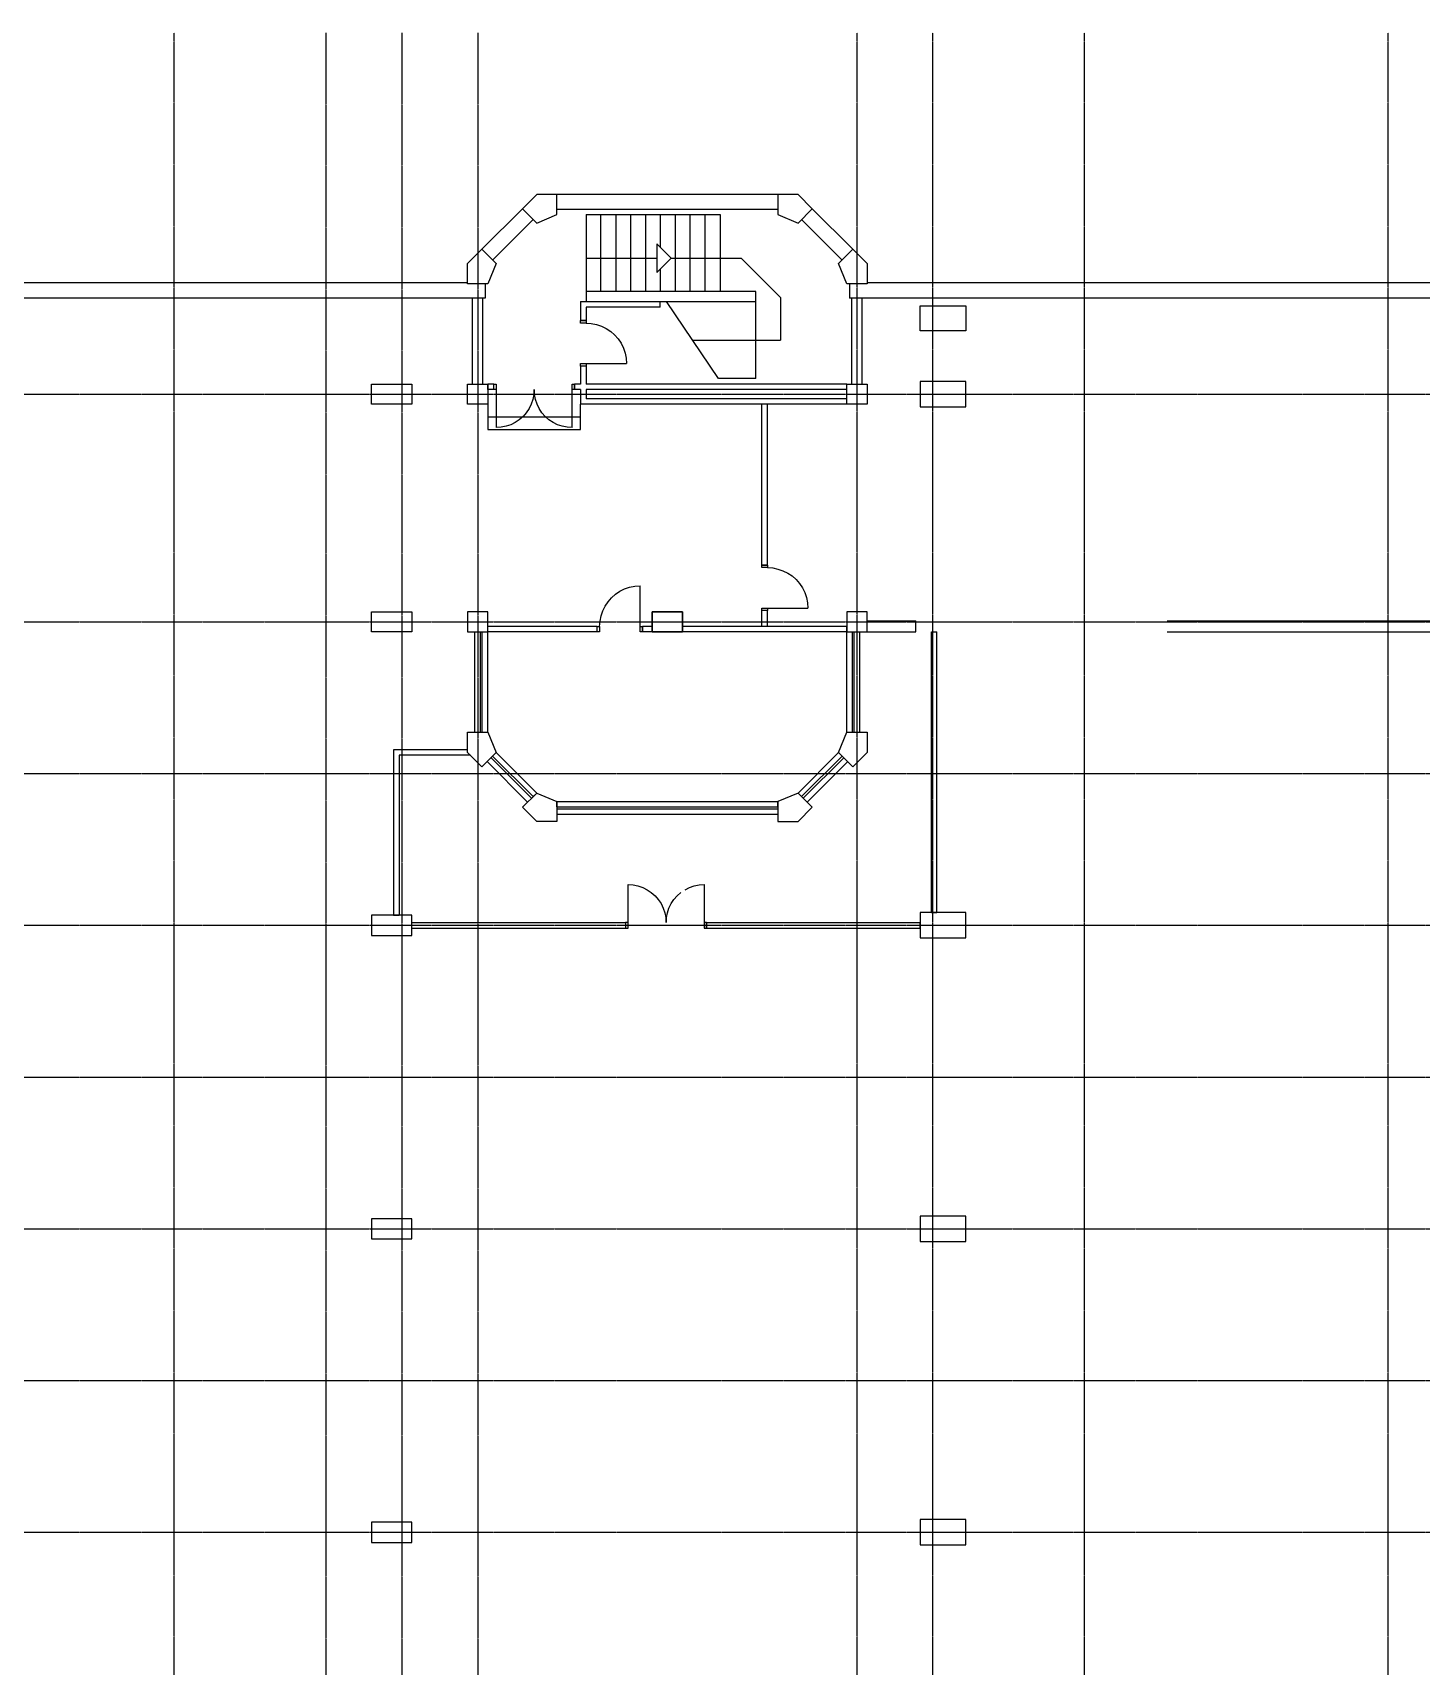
# Model space of a CAD drawing. Header units: millimetres. Extents: x -65483 to 85267, y -36001 to 67826.
# Drawn here: x 15668 to 43124, y 16126 to 48423 of the extents above; entities that cross this region are included whole.
import ezdxf

# ---------------------------------------------------------------- set-up
doc = ezdxf.new("R2010")
doc.units = ezdxf.units.MM
doc.linetypes.add('PCENTRE', pattern=[50.8, 31.75, -6.35, 6.35, -6.35])
for name, color, linetype in [('Boundaries_and_building_grids', 140, 'Continuous'), ('BRICK_WALLS_P4', 1, 'Continuous'), ('COLUMNS_P5', 5, 'Continuous'), ('DR', 8, 'Continuous'), ('LIFTS AND STAIRS', 8, 'Continuous'), ('WA', 6, 'Continuous'), ('WA_EXT', 7, 'Continuous')]:
    doc.layers.add(name, color=color, linetype=linetype)

msp = doc.modelspace()

# ---------------------------------------------------------------- linework, layer by layer
at = {"layer": 'Boundaries_and_building_grids', "color": 140, "linetype": 'PCENTRE', "lineweight": -3}
for p, q in [((18467, -17978), (18467, 48423)), ((21467, 48423), (21467, -17978)), ((22967, 48423), (22967, -17978)), ((24467, 48423), (24467, -17978)), ((31967, -17978), (31967, 48423)), ((33467, -17978), (33467, 48423)), ((36467, -17978), (36467, 48423)), ((42467, -17978), (42467, 48423)), ((-52891, 41276), (85267, 41276)), ((-52891, 41276), (85267, 41276)), ((-52891, 36776), (85267, 36776)), ((-52891, 33776), (85267, 33776)), ((-52891, 30776), (85267, 30776)), ((-52891, 27776), (85267, 27776)), ((-52891, 24776), (85267, 24776)), ((-52891, 21776), (85267, 21776)), ((-52891, 18776), (85267, 18776))]:
    msp.add_line(p, q, dxfattribs=at)
at = {"layer": 'BRICK_WALLS_P4'}
for p, q in [((24367, 41476), (24367, 43176)), ((24567, 41476), (24567, 43176)), ((26499, 43106), (26499, 42733)), ((26499, 43106), (28074, 43106)), ((26609, 42996), (26609, 42733)), ((28074, 42996), (26609, 42996)), ((28074, 42996), (28074, 43106)), ((31867, 41476), (31867, 43176)), ((32067, 41476), (32067, 43176)), ((26609, 42733), (26499, 42733)), ((26609, 41833), (26499, 41833)), ((26499, 41833), (26499, 41476)), ((26609, 41833), (26609, 41476)), ((24783, 41476), (24667, 41476)), ((24667, 41366), (24667, 41476)), ((24783, 41366), (24667, 41366)), ((24783, 41366), (24783, 41476)), ((26499, 41476), (26383, 41476)), ((26383, 41366), (26383, 41476)), ((26499, 41366), (26383, 41366)), ((26499, 41366), (26499, 41076)), ((31767, 41476), (26609, 41476)), ((26609, 41366), (26609, 41186)), ((31767, 41366), (26609, 41366)), ((31767, 41366), (31767, 41476)), ((31767, 41076), (26499, 41076)), ((31767, 41186), (26609, 41186)), ((31767, 41076), (31767, 41186)), ((24412, 34593), (24412, 36576)), ((24522, 34593), (24522, 36576)), ((24557, 34593), (24557, 36576)), ((24557, 36576), (24667, 36576)), ((26828, 36686), (24667, 36686)), ((24667, 36576), (24667, 36686)), ((24667, 34593), (24667, 36576)), ((26828, 36576), (24667, 36576)), ((26828, 36576), (26828, 36686)), ((27917, 36686), (27728, 36686)), ((27728, 36576), (27728, 36686)), ((27917, 36576), (27728, 36576)), ((27917, 36576), (27917, 36686)), ((31767, 36686), (28517, 36686)), ((28517, 36576), (28517, 36686)), ((31767, 36576), (28517, 36576)), ((31767, 36576), (31767, 36686)), ((31767, 34593), (31767, 36576)), ((31767, 36576), (31877, 36576)), ((31877, 34593), (31877, 36576)), ((31912, 34593), (31912, 36576)), ((32022, 34593), (32022, 36576)), ((32167, 36796), (33127, 36796)), ((32167, 36576), (32167, 36796)), ((32167, 36576), (33127, 36576)), ((33127, 36576), (33127, 36796)), ((38097, 36796), (45117, 36796)), ((38097, 36576), (45117, 36576)), ((24557, 34593), (24667, 34593)), ((31767, 34593), (31877, 34593)), ((25454, 33211), (24653, 34013)), ((25532, 33289), (24730, 34090)), ((24762, 34122), (24833, 34193)), ((25564, 33321), (24762, 34122)), ((25634, 33391), (24833, 34193)), ((30800, 33391), (31602, 34193)), ((30871, 33321), (31672, 34122)), ((30903, 33289), (31704, 34090)), ((30980, 33211), (31782, 34013)), ((31602, 34193), (31672, 34122)), ((25564, 33321), (25634, 33391)), ((30871, 33321), (30800, 33391)), ((26034, 33226), (30400, 33226)), ((26034, 33116), (26034, 33226)), ((26034, 33116), (30400, 33116)), ((26034, 33081), (30400, 33081)), ((26034, 32971), (30400, 32971)), ((30400, 33116), (30400, 33226))]:
    msp.add_line(p, q, dxfattribs=at)
at = {"layer": 'COLUMNS_P5', "lineweight": -3}
for points in [[(25634, 44660), (26034, 44826), (26034, 45226), (25634, 45226), (25352, 44943)], [(30400, 45226), (30400, 44826), (30800, 44660), (31083, 44943), (30800, 45226)], [(24550, 44141), (24833, 43859), (24667, 43459), (24267, 43459), (24267, 43859)], [(32167, 43459), (31767, 43459), (31602, 43859), (31884, 44141), (32167, 43859)], [(34117, 43026), (34117, 42526), (33217, 42526), (33217, 43026)], [(22367, 41476), (23167, 41476), (23167, 41076), (22367, 41076)], [(22367, 36976), (23167, 36976), (23167, 36576), (22367, 36576)], [(28517, 36576), (28517, 36976), (27917, 36976), (27917, 36576)], [(24833, 34193), (24550, 33910), (24267, 34193), (24267, 34593), (24667, 34593)], [(31884, 33910), (31602, 34193), (31767, 34593), (32167, 34593), (32167, 34193)], [(25634, 33391), (26034, 33226), (26034, 32826), (25634, 32826), (25352, 33109)], [(30800, 33391), (30400, 33226), (30400, 32826), (30800, 32826), (31083, 33109)], [(22367, 30576), (23167, 30576), (23167, 30976), (22367, 30976)], [(22367, 24976), (22367, 24576), (23167, 24576), (23167, 24976)], [(22367, 18976), (22367, 18576), (23167, 18576), (23167, 18976)]]:
    msp.add_lwpolyline(points, close=True, dxfattribs=at)
at = {"layer": 'COLUMNS_P5'}
for points in [[(24267, 41476), (24667, 41476), (24667, 41076), (24267, 41076), (24267, 41476)], [(31767, 41476), (32167, 41476), (32167, 41076), (31767, 41076), (31767, 41476)], [(33217, 41526), (33217, 41026), (34117, 41026), (34117, 41526), (33217, 41526)], [(24267, 36576), (24667, 36576), (24667, 36976), (24267, 36976), (24267, 36576)], [(28517, 36576), (27917, 36576), (27917, 36976), (28517, 36976), (28517, 36576)], [(31767, 36576), (32167, 36576), (32167, 36976), (31767, 36976), (31767, 36576)], [(33217, 31026), (33217, 30526), (34117, 30526), (34117, 31026), (33217, 31026)], [(33217, 25026), (33217, 24526), (34117, 24526), (34117, 25026), (33217, 25026)], [(33217, 19026), (33217, 18526), (34117, 18526), (34117, 19026), (33217, 19026)]]:
    msp.add_lwpolyline(points, dxfattribs=at)
at = {"layer": 'COLUMNS_P5', "lineweight": -3}
for points in [[(22803, 30976), (22913, 30976)], [(23167, 30721), (23167, 30831)]]:
    msp.add_lwpolyline(points, dxfattribs=at)
at = {"layer": 'DR'}
for p, q in [((26609, 42683), (26713, 42676)), ((26713, 42676), (26816, 42655)), ((26816, 42655), (26915, 42622)), ((26915, 42622), (27009, 42575)), ((27009, 42575), (27096, 42517)), ((27096, 42517), (27174, 42448)), ((27174, 42448), (27243, 42370)), ((27243, 42370), (27301, 42283)), ((27301, 42283), (27348, 42189)), ((27348, 42189), (27381, 42090)), ((27381, 42090), (27402, 41987)), ((26609, 41883), (27409, 41883)), ((27402, 41987), (27409, 41883)), ((24833, 41366), (24833, 40616)), ((25583, 41366), (25576, 41268)), ((25589, 41268), (25583, 41366)), ((26333, 40616), (26333, 41366)), ((25526, 41079), (25482, 40991)), ((25557, 41172), (25526, 41079)), ((25576, 41268), (25557, 41172)), ((25608, 41172), (25589, 41268)), ((25640, 41079), (25608, 41172)), ((25683, 40991), (25640, 41079)), ((25208, 40716), (25120, 40673)), ((25289, 40771), (25208, 40716)), ((25363, 40835), (25289, 40771)), ((25428, 40909), (25363, 40835)), ((25482, 40991), (25428, 40909)), ((25738, 40909), (25683, 40991)), ((25803, 40835), (25738, 40909)), ((25876, 40771), (25803, 40835)), ((25958, 40716), (25876, 40771)), ((26046, 40673), (25958, 40716)), ((24931, 40622), (24833, 40616)), ((25027, 40641), (24931, 40622)), ((25120, 40673), (25027, 40641)), ((26139, 40641), (26046, 40673)), ((26235, 40622), (26139, 40641)), ((26333, 40616), (26235, 40622)), ((30197, 37847), (30302, 37840)), ((30302, 37840), (30404, 37820)), ((30404, 37820), (30503, 37786)), ((27471, 37458), (27574, 37479)), ((27574, 37479), (27678, 37486)), ((27678, 36686), (27678, 37486)), ((30503, 37786), (30597, 37740)), ((30597, 37740), (30684, 37682)), ((30684, 37682), (30763, 37613)), ((30763, 37613), (30832, 37534)), ((30832, 37534), (30890, 37447)), ((26985, 37086), (27044, 37173)), ((27044, 37173), (27113, 37251)), ((27113, 37251), (27191, 37320)), ((27191, 37320), (27278, 37379)), ((27278, 37379), (27372, 37425)), ((27372, 37425), (27471, 37458)), ((30890, 37447), (30936, 37353)), ((30936, 37353), (30970, 37254)), ((30970, 37254), (30990, 37151)), ((30990, 37151), (30997, 37047)), ((26885, 36790), (26905, 36893)), ((26905, 36893), (26939, 36992)), ((26939, 36992), (26985, 37086)), ((30197, 37047), (30997, 37047)), ((26878, 36686), (26885, 36790)), ((27442, 30831), (27442, 31581)), ((27442, 31581), (27540, 31574)), ((27540, 31574), (27636, 31555)), ((27636, 31555), (27729, 31524)), ((27729, 31524), (27817, 31480)), ((27817, 31480), (27899, 31426)), ((27899, 31426), (27973, 31361)), ((27973, 31361), (28037, 31287)), ((28347, 31287), (28412, 31361)), ((28412, 31361), (28486, 31426)), ((28567, 31480), (28655, 31524)), ((28655, 31524), (28748, 31555)), ((28748, 31555), (28844, 31574)), ((28844, 31574), (28942, 31581)), ((28942, 31581), (28942, 30831)), ((28037, 31287), (28092, 31206)), ((28092, 31206), (28135, 31118)), ((28135, 31118), (28167, 31025)), ((28167, 31025), (28186, 30929)), ((28199, 30929), (28218, 31025)), ((28218, 31025), (28249, 31118)), ((28249, 31118), (28293, 31206)), ((28293, 31206), (28347, 31287)), ((28186, 30929), (28192, 30831)), ((28192, 30831), (28199, 30929)), ((28192, 30831), (28192, 30831))]:
    msp.add_line(p, q, dxfattribs=at)
for points in [[(26499, 42683), (26499, 42733), (26609, 42733), (26609, 42683), (26499, 42683)], [(26499, 41833), (26499, 41883), (26609, 41883), (26609, 41833), (26499, 41833)], [(24833, 41476), (24833, 41366), (24783, 41366), (24783, 41476), (24833, 41476)], [(26383, 41476), (26383, 41366), (26333, 41366), (26333, 41476), (26383, 41476)], [(30087, 37847), (30087, 37897), (30197, 37897), (30197, 37847), (30087, 37847)], [(30087, 36997), (30087, 37047), (30197, 37047), (30197, 36997), (30087, 36997)], [(26878, 36576), (26828, 36576), (26828, 36686), (26878, 36686), (26878, 36576)], [(27728, 36576), (27678, 36576), (27678, 36686), (27728, 36686), (27728, 36576)], [(27442, 30721), (27442, 30831), (27392, 30831), (27392, 30721), (27442, 30721)], [(28992, 30721), (28992, 30831), (28942, 30831), (28942, 30721), (28992, 30721)]]:
    msp.add_lwpolyline(points, dxfattribs=at)
at = {"layer": 'LIFTS AND STAIRS'}
for p, q in [((26609, 44826), (26609, 43106)), ((26609, 44826), (29259, 44826)), ((26903, 43306), (26903, 44826)), ((27197, 44826), (27197, 43306)), ((27492, 43306), (27492, 44826)), ((27786, 44826), (27786, 43306)), ((28081, 44177), (28081, 44826)), ((28375, 43306), (28375, 44826)), ((28670, 43306), (28670, 44826)), ((28964, 43306), (28964, 44826)), ((29259, 44826), (29259, 43306)), ((28292, 43966), (28007, 44250)), ((28007, 44250), (28007, 43681)), ((26609, 43966), (28007, 43966)), ((28292, 43966), (28007, 43681)), ((28292, 43966), (29675, 43966)), ((29675, 43966), (30451, 43190)), ((28081, 43306), (28081, 43755)), ((29963, 43306), (26609, 43306)), ((29963, 41586), (29963, 43306)), ((26609, 43106), (29963, 43106)), ((29231, 41586), (28202, 43106)), ((30451, 43190), (30451, 42346)), ((28717, 42346), (30451, 42346)), ((29963, 41586), (29231, 41586))]:
    msp.add_line(p, q, dxfattribs=at)
at = {"layer": 'LIFTS AND STAIRS', "linetype": 'Continuous'}
for p, q in [((24667, 41076), (24667, 40826)), ((26499, 40826), (26499, 41076)), ((24667, 40826), (26499, 40826)), ((24667, 40826), (24667, 40576)), ((26499, 40576), (26499, 40826)), ((24667, 40576), (26499, 40576))]:
    msp.add_line(p, q, dxfattribs=at)
at = {"layer": 'WA'}
for p, q in [((30087, 37897), (30087, 41076)), ((30197, 37897), (30197, 41076)), ((30197, 37897), (30087, 37897)), ((30197, 36997), (30087, 36997)), ((30087, 36686), (30087, 36997)), ((30197, 36686), (30197, 36997)), ((33437, 31026), (33437, 36576)), ((33437, 36576), (33547, 36576)), ((33547, 31026), (33547, 36576)), ((22803, 34248), (22803, 30976)), ((24267, 34248), (22803, 34248)), ((22913, 34138), (22913, 30976)), ((24322, 34138), (22913, 34138)), ((33437, 31026), (33547, 31026)), ((23167, 30831), (27392, 30831)), ((23167, 30721), (27392, 30721)), ((27392, 30831), (27392, 30721)), ((28992, 30831), (33217, 30831)), ((28992, 30831), (28992, 30721)), ((28992, 30721), (33217, 30721)), ((33217, 30721), (33217, 30831))]:
    msp.add_line(p, q, dxfattribs=at)
at = {"layer": 'WA_EXT'}
for p, q in [((30400, 45226), (26034, 45226)), ((24550, 44141), (25352, 44943)), ((25352, 44943), (24550, 44141)), ((30400, 44926), (26034, 44926)), ((31884, 44141), (31083, 44943)), ((24762, 43929), (25564, 44731)), ((31672, 43929), (30871, 44731)), ((32167, 43609), (32167, 43476)), ((24267, 43476), (-26333, 43476)), ((24617, 43459), (24617, 43176)), ((31817, 43459), (31817, 43176)), ((48367, 43476), (32167, 43476)), ((24617, 43176), (-26683, 43176)), ((48267, 43176), (31817, 43176))]:
    msp.add_line(p, q, dxfattribs=at)

doc.saveas('drawing.dxf')
